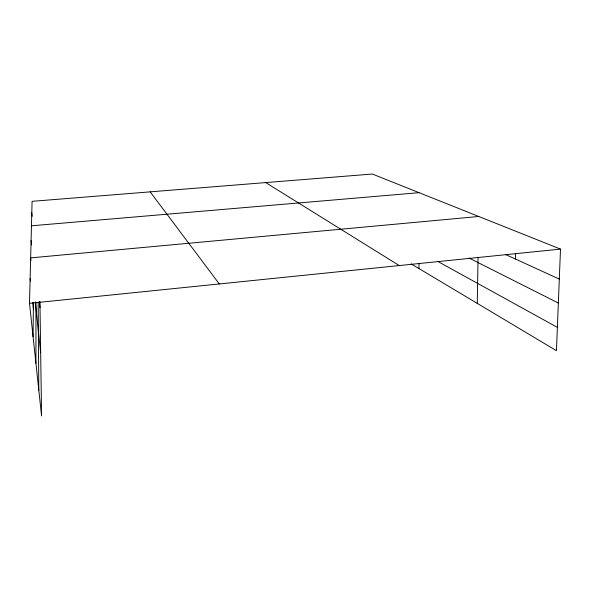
<?xml version="1.0" encoding="UTF-8"?>
<svg xmlns="http://www.w3.org/2000/svg" width="590" height="590" viewBox="0 0 590 590"><rect width="100%" height="100%" fill="white"/><g stroke="black" fill="none" stroke-linecap="round" stroke-linejoin="round"><path stroke-width="0.89" d="M35.924 363.241L35.968 302.729M418.989 268.575L418.996 263.324M33.077 336.683L33.431 302.441M477.258 303.385L478.055 257.188M39.936 301.586L41.58 415.965L29.5 303.334L32.081 201.33L372.356 174.035L560.5 249.091L556.451 350.681L411.119 263.877M515.417 259.025L515.564 253.501M29.5 303.334L560.5 249.091M478.763 216.478L30.651 257.882L30.938 260.588M31.462 225.8L419.07 192.672M505.519 254.504L559.305 279.092M469.057 258.044L558.354 303.031M437.419 261.215L557.38 327.369M265.729 182.59L399.246 265.559M150.184 191.853L219.296 283.945M35.304 301.955L40.673 352.761M30.127 278.465L30.415 281.15M32.701 302.626L33.365 308.894M31.794 212.702L32.17 216.301M39.368 301.453L40.024 307.744M31.086 240.565L31.558 245.034M38.151 302.095L38.815 390.197"/></g></svg>
